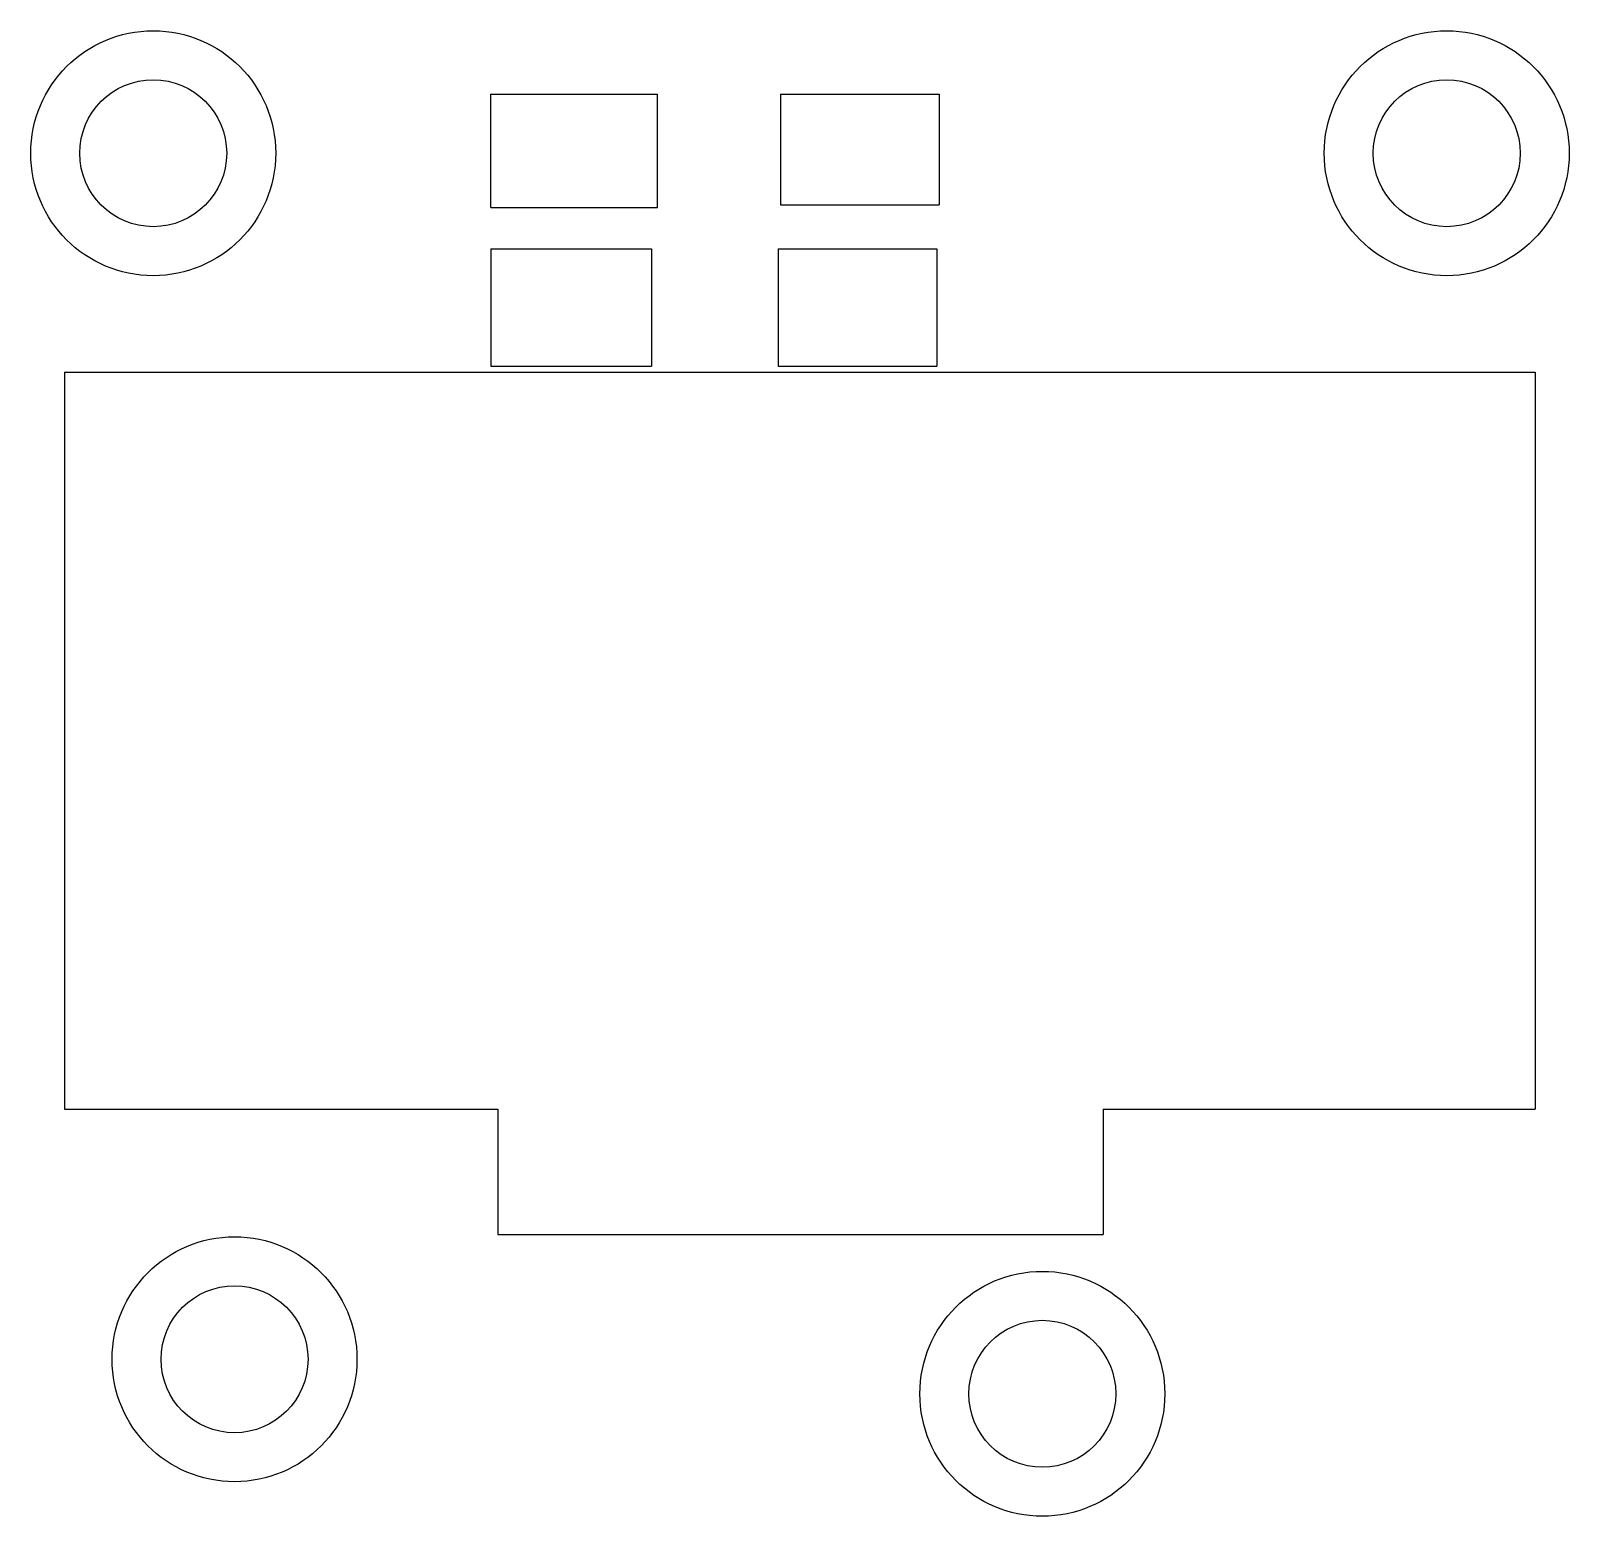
# Model space of a CAD drawing. Header units: millimetres. Extents: x 180.9 to 193.5, y 319.9 to 332.
import ezdxf

# ---------------------------------------------------------------- set-up
doc = ezdxf.new("R2010")
doc.units = ezdxf.units.MM

msp = doc.modelspace()

# ---------------------------------------------------------------- linework, layer by layer
at = {"color": 7, "linetype": 'Continuous'}
for p, q in [((184.681, 330.576), (184.681, 331.499)), ((184.681, 331.499), (186.04, 331.499)), ((186.04, 330.576), (186.04, 331.499)), ((187.046, 331.499), (188.341, 331.499)), ((187.046, 331.499), (187.046, 330.597)), ((188.341, 331.499), (188.341, 330.597)), ((184.681, 330.576), (186.04, 330.576)), ((187.046, 330.597), (188.341, 330.597)), ((184.681, 330.238), (185.992, 330.238)), ((184.681, 330.238), (184.681, 329.278)), ((185.992, 330.238), (185.992, 329.278)), ((187.026, 330.238), (188.322, 330.238)), ((187.026, 330.238), (187.026, 329.278)), ((188.322, 330.238), (188.322, 329.278)), ((184.681, 329.278), (185.992, 329.278)), ((187.026, 329.278), (188.322, 329.278)), ((181.198, 329.23), (193.208, 329.23)), ((181.198, 329.23), (181.198, 323.212)), ((193.208, 329.23), (193.208, 323.212)), ((181.198, 323.212), (184.736, 323.212)), ((184.736, 323.212), (184.736, 322.19)), ((189.681, 323.212), (193.208, 323.212)), ((189.681, 323.212), (189.681, 322.19)), ((184.736, 322.19), (189.681, 322.19))]:
    msp.add_line(p, q, dxfattribs=at)
for centre, radius in [((181.923, 331.018), 1), ((192.485, 331.018), 1), ((181.923, 331.018), 0.6), ((192.485, 331.018), 0.6), ((182.587, 321.17), 1), ((189.183, 320.888), 1), ((182.587, 321.17), 0.6), ((189.183, 320.888), 0.6)]:
    msp.add_circle(centre, radius, dxfattribs=at)

doc.saveas('drawing.dxf')
